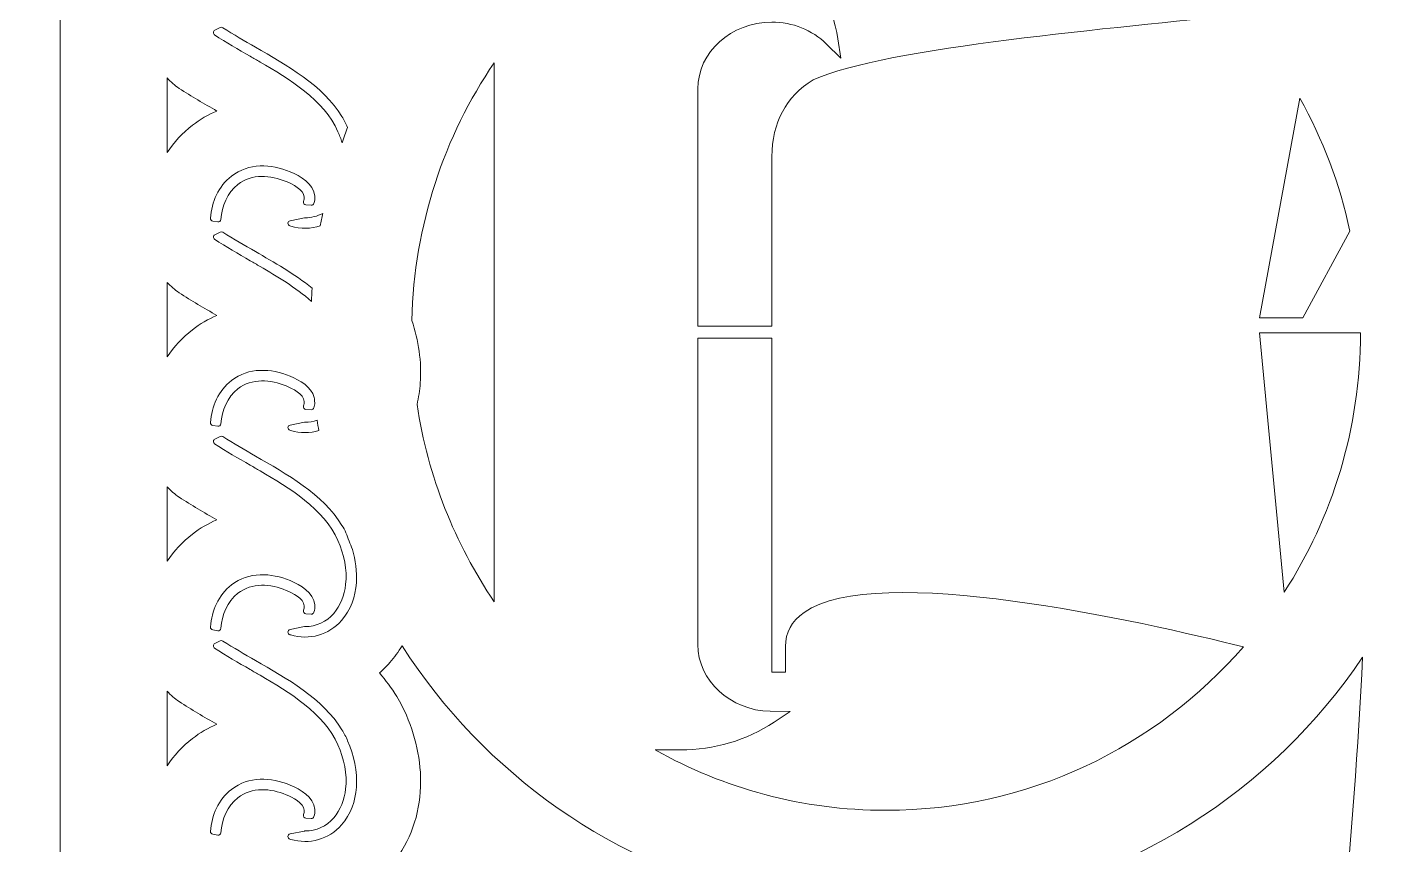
# Model space of a CAD drawing. Header units: millimetres. Extents: x -1460 to 1460, y -777 to 775.
# Drawn here: x -72.3 to 54.8, y 194.1 to 270.7 of the extents above; entities that cross this region are included whole.
import ezdxf

# ---------------------------------------------------------------- set-up
doc = ezdxf.new("R2010")
doc.units = ezdxf.units.MM
doc.header["$MEASUREMENT"] = 0
doc.layers.add('Camada 1', color=7, linetype='Continuous')

msp = doc.modelspace()

# ---------------------------------------------------------------- linework, layer by layer
at = {"layer": 'Camada 1', "color": 250, "lineweight": 20}
for points, knots in [([(41.3038, 85.1069), (41.3038, 85.1069), (41.3038, 85.1102), (41.3038, 85.1102), (41.3038, 85.1102), (41.3038, 85.1102), (41.5747, 85.1103), (41.5747, 85.1103), (41.5747, 85.1103), (70.9143, 189.7445), (70.824, 294.5182), (41.3038, 399.1147), (41.3038, 399.1147), (41.3038, 399.1147), (27.3329, 399.1216), (27.3329, 399.1216), (27.3329, 399.1216), (27.3329, 399.1216), (27.3349, 399.1147), (27.3349, 399.1147), (27.3349, 399.1147), (27.3349, 399.1147), (18.0011, 399.1147), (18.0011, 399.1147), (18.0011, 399.1147), (18.0011, 399.1147), (18.0011, 396.0999), (18.0011, 396.0999), (18.0011, 396.0999), (18.0011, 396.0999), (2.0593, 396.0999), (2.0593, 396.0999), (2.0593, 396.0999), (2.0593, 396.0999), (-8.4928, 396.0999), (-8.4928, 396.0999), (-8.4928, 396.0999), (-8.4928, 396.0999), (-32.083, 396.0999), (-32.083, 396.0999), (-32.083, 396.0999), (-32.083, 396.0999), (-38.0638, 396.0999), (-38.0638, 396.0999), (-38.0638, 396.0999), (-38.0638, 396.0999), (-38.0638, 399.0489), (-38.0638, 399.0489), (-38.0638, 399.0489), (-38.0638, 399.0489), (-38.0657, 399.0501), (-38.0657, 399.0501), (-38.0657, 399.0501), (-38.0657, 399.0501), (-38.0676, 399.0513), (-38.0676, 399.0513), (-38.0676, 399.0513), (-38.0676, 399.0513), (-38.0695, 399.0524), (-38.0695, 399.0524), (-38.0695, 399.0524), (-38.0695, 399.0524), (-38.0714, 399.0536), (-38.0714, 399.0536), (-38.0714, 399.0536), (-38.0714, 399.0536), (-38.0733, 399.0548), (-38.0733, 399.0548), (-38.0733, 399.0548), (-38.0733, 399.0548), (-38.0752, 399.056), (-38.0752, 399.056), (-38.0752, 399.056), (-38.0752, 399.056), (-38.0771, 399.0572), (-38.0771, 399.0572), (-38.0771, 399.0572), (-38.0771, 399.0572), (-38.0789, 399.0584), (-38.0789, 399.0584), (-38.0789, 399.0584), (-38.0789, 399.0584), (-38.0808, 399.0595), (-38.0808, 399.0595), (-38.0808, 399.0595), (-38.0808, 399.0595), (-38.0827, 399.0607), (-38.0827, 399.0607), (-38.0827, 399.0607), (-38.0827, 399.0607), (-38.0846, 399.0619), (-38.0846, 399.0619), (-38.0846, 399.0619), (-38.0846, 399.0619), (-38.0865, 399.0631), (-38.0865, 399.0631), (-38.0865, 399.0631), (-38.0865, 399.0631), (-38.0884, 399.0643), (-38.0884, 399.0643), (-38.0884, 399.0643), (-38.0884, 399.0643), (-38.0903, 399.0654), (-38.0903, 399.0654), (-38.0903, 399.0654), (-38.0903, 399.0654), (-38.0922, 399.0666), (-38.0922, 399.0666), (-38.0922, 399.0666), (-38.0922, 399.0666), (-38.0941, 399.0678), (-38.0941, 399.0678), (-38.0941, 399.0678), (-38.0941, 399.0678), (-38.096, 399.069), (-38.096, 399.069), (-38.096, 399.069), (-38.096, 399.069), (-38.0979, 399.0702), (-38.0979, 399.0702), (-38.0979, 399.0702), (-38.0979, 399.0702), (-38.1016, 399.0725), (-38.1016, 399.0725), (-38.1016, 399.0725), (-38.1016, 399.0725), (-38.1035, 399.0737), (-38.1035, 399.0737), (-38.1035, 399.0737), (-38.1035, 399.0737), (-38.1054, 399.0749), (-38.1054, 399.0749), (-38.1054, 399.0749), (-38.1054, 399.0749), (-38.1073, 399.0761), (-38.1073, 399.0761), (-38.1073, 399.0761), (-38.1073, 399.0761), (-38.1092, 399.0773), (-38.1092, 399.0773), (-38.1092, 399.0773), (-38.1092, 399.0773), (-38.1168, 399.082), (-38.1168, 399.082), (-38.1168, 399.082), (-38.1168, 399.082), (-38.1187, 399.0832), (-38.1187, 399.0832), (-38.1187, 399.0832), (-38.1187, 399.0832), (-38.1206, 399.0844), (-38.1206, 399.0844), (-38.1206, 399.0844), (-38.1206, 399.0844), (-38.1243, 399.0867), (-38.1243, 399.0867), (-38.1243, 399.0867), (-38.1243, 399.0867), (-38.1262, 399.0879), (-38.1262, 399.0879), (-38.1262, 399.0879), (-38.1262, 399.0879), (-38.1281, 399.0891), (-38.1281, 399.0891), (-38.1281, 399.0891), (-38.1281, 399.0891), (-38.13, 399.0903), (-38.13, 399.0903), (-38.13, 399.0903), (-38.13, 399.0903), (-38.1319, 399.0915), (-38.1319, 399.0915), (-38.1319, 399.0915), (-38.1319, 399.0915), (-38.1413, 399.0974), (-38.1413, 399.0974), (-38.1413, 399.0974), (-38.1413, 399.0974), (-38.1432, 399.0986), (-38.1432, 399.0986), (-38.1432, 399.0986), (-38.1432, 399.0986), (-38.1451, 399.0998), (-38.1451, 399.0998), (-38.1451, 399.0998), (-38.1451, 399.0998), (-38.1527, 399.1045), (-38.1527, 399.1045), (-38.1527, 399.1045), (-38.1527, 399.1045), (-38.1546, 399.1057), (-38.1546, 399.1057), (-38.1546, 399.1057), (-38.1546, 399.1057), (-38.1565, 399.1069), (-38.1565, 399.1069), (-38.1565, 399.1069), (-38.1565, 399.1069), (-38.1584, 399.1081), (-38.1584, 399.1081), (-38.1584, 399.1081), (-38.1584, 399.1081), (-38.1602, 399.1092), (-38.1602, 399.1092), (-38.1602, 399.1092), (-38.1602, 399.1092), (-38.1621, 399.1104), (-38.1621, 399.1104), (-38.1621, 399.1104), (-38.1621, 399.1104), (-38.164, 399.1116), (-38.164, 399.1116), (-38.164, 399.1116), (-38.164, 399.1116), (-38.1659, 399.1128), (-38.1659, 399.1128), (-38.1659, 399.1128), (-38.1659, 399.1128), (-38.1678, 399.114), (-38.1678, 399.114), (-38.1678, 399.114), (-38.1678, 399.114), (-38.1688, 399.1147), (-38.1688, 399.1147), (-38.1688, 399.1147), (-38.1688, 399.1147), (-38.1689, 399.1147), (-38.1689, 399.1147), (-38.1689, 399.1147), (-38.1689, 399.1147), (-38.1848, 399.1247), (-38.1848, 399.1247), (-38.1848, 399.1247), (-38.1848, 399.1247), (-46.3649, 399.1176), (-46.3649, 399.1176), (-46.3649, 399.1176), (-46.3649, 399.1176), (-46.3617, 399.1147), (-46.3617, 399.1147), (-46.3617, 399.1147), (-46.3617, 399.1147), (-54.3028, 399.1147), (-54.3028, 399.1147), (-54.3028, 399.1147), (-54.3028, 399.1147), (-54.3028, 399.1155), (-54.3028, 399.1155), (-54.3028, 399.1155), (-54.3028, 399.1155), (-55.2234, 399.1147), (-55.2234, 399.1147), (-55.2234, 399.1147), (-55.2234, 399.1147), (-72.3348, 399.1147), (-72.3348, 399.1147), (-72.3348, 399.1147), (-72.3348, 399.1147), (-72.3348, 396.0998), (-72.3348, 396.0998), (-72.3348, 396.0998), (-72.3348, 396.0998), (-72.3489, 396.0998), (-72.3489, 396.0998), (-72.3489, 396.0998), (-72.3489, 396.0998), (-72.2484, 342.0998), (-72.2484, 342.0998), (-72.2484, 342.0998), (-72.2484, 342.0998), (-69.2484, 342.0998), (-69.2484, 342.0998), (-69.2484, 342.0998), (-69.2484, 342.0998), (-69.2421, 242.1123), (-69.2421, 242.1123), (-69.2421, 242.1123), (-69.2421, 242.1123), (-69.2484, 142.1248), (-69.2484, 142.1248), (-69.2484, 142.1248), (-69.2484, 142.1248), (-72.2484, 142.1248), (-72.2484, 142.1248), (-72.2484, 142.1248), (-72.2484, 142.1248), (-72.2486, 93.1122), (-72.2486, 93.1122), (-72.2486, 93.1122), (-72.2486, 93.1122), (-72.3348, 93.1122), (-72.3348, 93.1122), (-72.3348, 93.1122), (-72.3348, 93.1122), (-72.3348, 85.1069), (-72.3348, 85.1069), (-72.3348, 85.1069), (-72.3348, 85.1069), (-45.904, 85.1069), (-45.904, 85.1069), (-45.904, 85.1069), (-45.904, 85.1069), (-38.1848, 85.1002), (-38.1848, 85.1002), (-38.1848, 85.1002), (-38.1848, 85.1002), (-38.1742, 85.1069), (-38.1742, 85.1069), (-38.1742, 85.1069), (-38.1742, 85.1069), (-38.1688, 85.1069), (-38.1688, 85.1069), (-38.1688, 85.1069), (-38.1688, 85.1069), (-38.0638, 85.1727), (-38.0638, 85.1727), (-38.0638, 85.1727), (-38.0638, 85.1727), (-38.0638, 85.176), (-38.0638, 85.176), (-38.0638, 85.176), (-38.0638, 85.176), (-37.958, 85.2417), (-37.958, 85.2417), (-37.958, 85.2417), (-37.958, 85.2417), (-37.958, 88.1217), (-37.958, 88.1217), (-37.958, 88.1217), (-37.958, 88.1217), (-32.083, 88.1217), (-32.083, 88.1217), (-32.083, 88.1217), (-32.083, 88.1217), (-8.4928, 88.1217), (-8.4928, 88.1217), (-8.4928, 88.1217), (-8.4928, 88.1217), (2.0593, 88.1217), (2.0593, 88.1217), (2.0593, 88.1217), (2.0593, 88.1217), (18.0011, 88.1217), (18.0011, 88.1217), (18.0011, 88.1217), (18.0011, 88.1217), (18.0011, 85.1069), (18.0011, 85.1069), (18.0011, 85.1069), (18.0011, 85.1069), (27.6055, 85.1069), (27.6055, 85.1069), (27.6055, 85.1069), (27.6055, 85.1069), (27.6045, 85.1034), (27.6045, 85.1034), (27.6045, 85.1034), (27.6045, 85.1034), (34.6908, 85.1069), (34.6908, 85.1069), (34.6908, 85.1069), (34.6908, 85.1069), (41.3038, 85.1069), (41.3038, 85.1069)], [0, 0, 0, 0, 0.01086957, 0.01086957, 0.01086957, 0.01086957, 0.02173913, 0.02173913, 0.02173913, 0.02173913, 0.0326087, 0.0326087, 0.0326087, 0.0326087, 0.04347826, 0.04347826, 0.04347826, 0.04347826, 0.05434783, 0.05434783, 0.05434783, 0.05434783, 0.06521739, 0.06521739, 0.06521739, 0.06521739, 0.07608696, 0.07608696, 0.07608696, 0.07608696, 0.08695652, 0.08695652, 0.08695652, 0.08695652, 0.09782609, 0.09782609, 0.09782609, 0.09782609, 0.10869565, 0.10869565, 0.10869565, 0.10869565, 0.11956522, 0.11956522, 0.11956522, 0.11956522, 0.13043478, 0.13043478, 0.13043478, 0.13043478, 0.14130435, 0.14130435, 0.14130435, 0.14130435, 0.15217391, 0.15217391, 0.15217391, 0.15217391, 0.16304348, 0.16304348, 0.16304348, 0.16304348, 0.17391304, 0.17391304, 0.17391304, 0.17391304, 0.18478261, 0.18478261, 0.18478261, 0.18478261, 0.19565217, 0.19565217, 0.19565217, 0.19565217, 0.20652174, 0.20652174, 0.20652174, 0.20652174, 0.2173913, 0.2173913, 0.2173913, 0.2173913, 0.22826087, 0.22826087, 0.22826087, 0.22826087, 0.23913043, 0.23913043, 0.23913043, 0.23913043, 0.25, 0.25, 0.25, 0.25, 0.26086957, 0.26086957, 0.26086957, 0.26086957, 0.27173913, 0.27173913, 0.27173913, 0.27173913, 0.2826087, 0.2826087, 0.2826087, 0.2826087, 0.29347826, 0.29347826, 0.29347826, 0.29347826, 0.30434783, 0.30434783, 0.30434783, 0.30434783, 0.31521739, 0.31521739, 0.31521739, 0.31521739, 0.32608696, 0.32608696, 0.32608696, 0.32608696, 0.33695652, 0.33695652, 0.33695652, 0.33695652, 0.34782609, 0.34782609, 0.34782609, 0.34782609, 0.35869565, 0.35869565, 0.35869565, 0.35869565, 0.36956522, 0.36956522, 0.36956522, 0.36956522, 0.38043478, 0.38043478, 0.38043478, 0.38043478, 0.39130435, 0.39130435, 0.39130435, 0.39130435, 0.40217391, 0.40217391, 0.40217391, 0.40217391, 0.41304348, 0.41304348, 0.41304348, 0.41304348, 0.42391304, 0.42391304, 0.42391304, 0.42391304, 0.43478261, 0.43478261, 0.43478261, 0.43478261, 0.44565217, 0.44565217, 0.44565217, 0.44565217, 0.45652174, 0.45652174, 0.45652174, 0.45652174, 0.4673913, 0.4673913, 0.4673913, 0.4673913, 0.47826087, 0.47826087, 0.47826087, 0.47826087, 0.48913043, 0.48913043, 0.48913043, 0.48913043, 0.5, 0.5, 0.5, 0.5, 0.51086957, 0.51086957, 0.51086957, 0.51086957, 0.52173913, 0.52173913, 0.52173913, 0.52173913, 0.5326087, 0.5326087, 0.5326087, 0.5326087, 0.54347826, 0.54347826, 0.54347826, 0.54347826, 0.55434783, 0.55434783, 0.55434783, 0.55434783, 0.56521739, 0.56521739, 0.56521739, 0.56521739, 0.57608696, 0.57608696, 0.57608696, 0.57608696, 0.58695652, 0.58695652, 0.58695652, 0.58695652, 0.59782609, 0.59782609, 0.59782609, 0.59782609, 0.60869565, 0.60869565, 0.60869565, 0.60869565, 0.61956522, 0.61956522, 0.61956522, 0.61956522, 0.63043478, 0.63043478, 0.63043478, 0.63043478, 0.64130435, 0.64130435, 0.64130435, 0.64130435, 0.65217391, 0.65217391, 0.65217391, 0.65217391, 0.66304348, 0.66304348, 0.66304348, 0.66304348, 0.67391304, 0.67391304, 0.67391304, 0.67391304, 0.68478261, 0.68478261, 0.68478261, 0.68478261, 0.69565217, 0.69565217, 0.69565217, 0.69565217, 0.70652174, 0.70652174, 0.70652174, 0.70652174, 0.7173913, 0.7173913, 0.7173913, 0.7173913, 0.72826087, 0.72826087, 0.72826087, 0.72826087, 0.73913043, 0.73913043, 0.73913043, 0.73913043, 0.75, 0.75, 0.75, 0.75, 0.76086957, 0.76086957, 0.76086957, 0.76086957, 0.77173913, 0.77173913, 0.77173913, 0.77173913, 0.7826087, 0.7826087, 0.7826087, 0.7826087, 0.79347826, 0.79347826, 0.79347826, 0.79347826, 0.80434783, 0.80434783, 0.80434783, 0.80434783, 0.81521739, 0.81521739, 0.81521739, 0.81521739, 0.82608696, 0.82608696, 0.82608696, 0.82608696, 0.83695652, 0.83695652, 0.83695652, 0.83695652, 0.84782609, 0.84782609, 0.84782609, 0.84782609, 0.85869565, 0.85869565, 0.85869565, 0.85869565, 0.86956522, 0.86956522, 0.86956522, 0.86956522, 0.88043478, 0.88043478, 0.88043478, 0.88043478, 0.89130435, 0.89130435, 0.89130435, 0.89130435, 0.90217391, 0.90217391, 0.90217391, 0.90217391, 0.91304348, 0.91304348, 0.91304348, 0.91304348, 0.92391304, 0.92391304, 0.92391304, 0.92391304, 0.93478261, 0.93478261, 0.93478261, 0.93478261, 0.94565217, 0.94565217, 0.94565217, 0.94565217, 0.95652174, 0.95652174, 0.95652174, 0.95652174, 0.9673913, 0.9673913, 0.9673913, 0.9673913, 0.97826087, 0.97826087, 0.97826087, 0.97826087, 1, 1, 1, 1]), ([(-13.5194, 281.2353), (-13.5194, 281.2353), (-11.1712, 281.2353), (-11.1712, 281.2353), (-11.1712, 281.2353), (-3.7458, 281.2353), (2.5993, 276.2205), (3.5809, 269.5673), (3.5809, 269.5673), (3.5809, 269.5673), (3.8486, 267.7686), (3.8486, 267.7686), (3.8486, 267.7686), (3.8486, 267.7686), (2.494, 269.1109), (2.494, 269.1109), (2.494, 269.1109), (1.1842, 270.4052), (-0.6756, 271.1475), (-2.6083, 271.1475), (-2.6083, 271.1475), (-6.4263, 271.1475), (-9.5353, 268.3411), (-9.5353, 264.8889), (-9.5353, 264.8889), (-9.5353, 264.8889), (-9.5353, 242.681), (-9.5353, 242.681), (-9.5353, 242.681), (-9.5353, 242.681), (-2.5911, 242.681), (-2.5911, 242.681), (-2.5911, 242.681), (-2.5911, 242.681), (-2.5911, 258.5479), (-2.5911, 258.5479), (-2.5911, 258.5479), (-2.5911, 261.7431), (-1.2913, 264.1562), (1.2756, 265.7331), (1.2756, 265.7331), (8.0799, 268.8516), (29.947, 270.5695), (41.284, 271.8808), (41.284, 271.8808), (33.1465, 281.0855), (21.2947, 286.884), (8.0977, 286.884), (8.0977, 286.884), (0.2502, 286.884), (-7.1215, 284.8328), (-13.5194, 281.2353)], [0, 0, 0, 0, 0.07142857, 0.07142857, 0.07142857, 0.07142857, 0.14285714, 0.14285714, 0.14285714, 0.14285714, 0.21428571, 0.21428571, 0.21428571, 0.21428571, 0.28571429, 0.28571429, 0.28571429, 0.28571429, 0.35714286, 0.35714286, 0.35714286, 0.35714286, 0.42857143, 0.42857143, 0.42857143, 0.42857143, 0.5, 0.5, 0.5, 0.5, 0.57142857, 0.57142857, 0.57142857, 0.57142857, 0.64285714, 0.64285714, 0.64285714, 0.64285714, 0.71428571, 0.71428571, 0.71428571, 0.71428571, 0.78571429, 0.78571429, 0.78571429, 0.78571429, 0.85714286, 0.85714286, 0.85714286, 0.85714286, 1, 1, 1, 1]), ([(-42.855, 259.8571), (-42.6896, 260.3381), (-42.5171, 260.8157), (-42.3388, 261.2905), (-42.3388, 261.2905), (-42.4912, 261.6403), (-42.668, 261.979), (-42.8658, 262.3051), (-42.8658, 262.3051), (-44.6275, 265.2096), (-48.0955, 267.1436), (-50.9678, 268.7972), (-50.9678, 268.7972), (-51.9922, 269.387), (-53.019, 269.9745), (-54.0119, 270.6167), (-54.0119, 270.6167), (-54.0883, 270.6659), (-54.1778, 270.6712), (-54.2592, 270.631), (-54.2592, 270.631), (-54.2592, 270.631), (-54.7635, 270.3827), (-54.7635, 270.3827), (-54.7635, 270.3827), (-54.8465, 270.3418), (-54.8974, 270.2654), (-54.9031, 270.1732), (-54.9031, 270.1732), (-54.9089, 270.081), (-54.8681, 269.9989), (-54.791, 269.948), (-54.791, 269.948), (-53.7092, 269.2332), (-52.5828, 268.5898), (-51.4597, 267.943), (-51.4597, 267.943), (-51.1499, 267.7648), (-50.8401, 267.5865), (-50.5311, 267.4068), (-50.5311, 267.4068), (-47.8481, 265.8466), (-44.5189, 263.8444), (-43.2364, 260.8827), (-43.2364, 260.8827), (-43.092, 260.5492), (-42.9635, 260.2064), (-42.855, 259.8571)], [0, 0, 0, 0, 0.07692308, 0.07692308, 0.07692308, 0.07692308, 0.15384615, 0.15384615, 0.15384615, 0.15384615, 0.23076923, 0.23076923, 0.23076923, 0.23076923, 0.30769231, 0.30769231, 0.30769231, 0.30769231, 0.38461538, 0.38461538, 0.38461538, 0.38461538, 0.46153846, 0.46153846, 0.46153846, 0.46153846, 0.53846154, 0.53846154, 0.53846154, 0.53846154, 0.61538462, 0.61538462, 0.61538462, 0.61538462, 0.69230769, 0.69230769, 0.69230769, 0.69230769, 0.76923077, 0.76923077, 0.76923077, 0.76923077, 0.84615385, 0.84615385, 0.84615385, 0.84615385, 1, 1, 1, 1]), ([(-28.608, 216.8757), (-28.608, 216.8757), (-28.608, 267.3465), (-28.608, 267.3465), (-28.608, 267.3465), (-33.2915, 260.4431), (-36.1094, 252.1527), (-36.3231, 243.211), (-36.3231, 243.211), (-35.6877, 241.3306), (-35.388, 239.3342), (-35.5312, 237.3508), (-35.5312, 237.3508), (-35.5801, 236.6733), (-35.6804, 236.0043), (-35.8327, 235.3505), (-35.8327, 235.3505), (-34.8139, 228.5741), (-32.2867, 222.2965), (-28.608, 216.8757)], [0, 0, 0, 0, 0.16666667, 0.16666667, 0.16666667, 0.16666667, 0.33333333, 0.33333333, 0.33333333, 0.33333333, 0.5, 0.5, 0.5, 0.5, 0.66666667, 0.66666667, 0.66666667, 0.66666667, 1, 1, 1, 1]), ([(-59.2436, 265.9173), (-59.2436, 265.9173), (-59.2432, 258.9378), (-59.2432, 258.9378), (-59.2432, 258.9378), (-58.6049, 259.8968), (-57.8127, 260.7591), (-56.8683, 261.4851), (-56.8683, 261.4851), (-56.1481, 262.0388), (-55.3834, 262.4821), (-54.5887, 262.8212), (-54.5887, 262.8212), (-55.7744, 263.5038), (-56.956, 264.1871), (-58.0985, 264.942), (-58.0985, 264.942), (-58.523, 265.2224), (-58.9063, 265.551), (-59.2436, 265.9173)], [0, 0, 0, 0, 0.16666667, 0.16666667, 0.16666667, 0.16666667, 0.33333333, 0.33333333, 0.33333333, 0.33333333, 0.5, 0.5, 0.5, 0.5, 0.66666667, 0.66666667, 0.66666667, 0.66666667, 1, 1, 1, 1]), ([(47.12, 243.4656), (47.12, 243.4656), (51.5364, 251.5664), (51.5364, 251.5664), (51.5364, 251.5664), (50.5912, 255.9966), (48.9956, 260.1831), (46.8551, 264.0195), (46.8551, 264.0195), (46.8551, 264.0195), (43.0707, 243.4656), (43.0707, 243.4656), (43.0707, 243.4656), (43.0707, 243.4656), (47.12, 243.4656), (47.12, 243.4656)], [0, 0, 0, 0, 0.2, 0.2, 0.2, 0.2, 0.4, 0.4, 0.4, 0.4, 0.6, 0.6, 0.6, 0.6, 1, 1, 1, 1]), ([(-55.1816, 252.7867), (-55.0574, 254.3052), (-54.4428, 255.7815), (-53.2114, 256.7283), (-53.2114, 256.7283), (-51.5885, 257.9758), (-49.5241, 257.877), (-47.7089, 257.13), (-47.7089, 257.13), (-46.7317, 256.7278), (-45.5157, 256.0238), (-45.416, 254.8489), (-45.416, 254.8489), (-45.3967, 254.6212), (-45.4225, 254.3957), (-45.485, 254.1765), (-45.485, 254.1765), (-45.5176, 254.0625), (-45.6218, 253.9883), (-45.7402, 253.9946), (-45.7402, 253.9946), (-45.7402, 253.9946), (-46.2414, 254.0219), (-46.2414, 254.0219), (-46.2414, 254.0219), (-46.3237, 254.0263), (-46.3926, 254.066), (-46.4378, 254.135), (-46.4378, 254.135), (-46.483, 254.204), (-46.4919, 254.2831), (-46.4631, 254.3603), (-46.4631, 254.3603), (-46.4142, 254.491), (-46.3865, 254.6296), (-46.3984, 254.7695), (-46.3984, 254.7695), (-46.4585, 255.476), (-47.5138, 255.9843), (-48.0837, 256.2187), (-48.0837, 256.2187), (-49.56, 256.826), (-51.2786, 256.9708), (-52.6102, 255.947), (-52.6102, 255.947), (-53.6283, 255.1643), (-54.108, 253.9196), (-54.2026, 252.6693), (-54.2026, 252.6693), (-54.208, 252.5965), (-54.2403, 252.536), (-54.2977, 252.4909), (-54.2977, 252.4909), (-54.355, 252.4457), (-54.4214, 252.4286), (-54.4933, 252.4404), (-54.4933, 252.4404), (-54.4933, 252.4404), (-54.9718, 252.5186), (-54.9718, 252.5186), (-54.9718, 252.5186), (-55.1013, 252.5397), (-55.1923, 252.6561), (-55.1816, 252.7867)], [0, 0, 0, 0, 0.05882353, 0.05882353, 0.05882353, 0.05882353, 0.11764706, 0.11764706, 0.11764706, 0.11764706, 0.17647059, 0.17647059, 0.17647059, 0.17647059, 0.23529412, 0.23529412, 0.23529412, 0.23529412, 0.29411765, 0.29411765, 0.29411765, 0.29411765, 0.35294118, 0.35294118, 0.35294118, 0.35294118, 0.41176471, 0.41176471, 0.41176471, 0.41176471, 0.47058824, 0.47058824, 0.47058824, 0.47058824, 0.52941176, 0.52941176, 0.52941176, 0.52941176, 0.58823529, 0.58823529, 0.58823529, 0.58823529, 0.64705882, 0.64705882, 0.64705882, 0.64705882, 0.70588235, 0.70588235, 0.70588235, 0.70588235, 0.76470588, 0.76470588, 0.76470588, 0.76470588, 0.82352941, 0.82352941, 0.82352941, 0.82352941, 0.88235294, 0.88235294, 0.88235294, 0.88235294, 1, 1, 1, 1]), ([(-44.8979, 252.0736), (-44.8261, 252.4623), (-44.7516, 252.8503), (-44.6716, 253.2361), (-44.6716, 253.2361), (-45.1707, 252.9687), (-45.7304, 252.8248), (-46.3238, 252.8289), (-46.3238, 252.8289), (-46.3419, 252.829), (-46.3573, 252.8275), (-46.375, 252.824), (-46.375, 252.824), (-46.375, 252.824), (-47.7264, 252.5517), (-47.7264, 252.5517), (-47.7264, 252.5517), (-47.8412, 252.5286), (-47.9227, 252.433), (-47.9276, 252.316), (-47.9276, 252.316), (-47.9324, 252.1989), (-47.859, 252.0969), (-47.7463, 252.0645), (-47.7463, 252.0645), (-47.7463, 252.0645), (-47.6653, 252.0411), (-47.6653, 252.0411), (-47.6653, 252.0411), (-46.7208, 251.7687), (-45.7668, 251.7859), (-44.8979, 252.0736)], [0, 0, 0, 0, 0.11111111, 0.11111111, 0.11111111, 0.11111111, 0.22222222, 0.22222222, 0.22222222, 0.22222222, 0.33333333, 0.33333333, 0.33333333, 0.33333333, 0.44444444, 0.44444444, 0.44444444, 0.44444444, 0.55555556, 0.55555556, 0.55555556, 0.55555556, 0.66666667, 0.66666667, 0.66666667, 0.66666667, 0.77777778, 0.77777778, 0.77777778, 0.77777778, 1, 1, 1, 1]), ([(-45.7318, 244.9996), (-45.7103, 245.4107), (-45.6848, 245.8208), (-45.6543, 246.2294), (-45.6543, 246.2294), (-47.3088, 247.5715), (-49.2453, 248.6641), (-50.9678, 249.6557), (-50.9678, 249.6557), (-51.9922, 250.2455), (-53.019, 250.833), (-54.0119, 251.4752), (-54.0119, 251.4752), (-54.0883, 251.5245), (-54.1778, 251.5297), (-54.2592, 251.4896), (-54.2592, 251.4896), (-54.2592, 251.4896), (-54.7635, 251.2412), (-54.7635, 251.2412), (-54.7635, 251.2412), (-54.8465, 251.2003), (-54.8974, 251.1239), (-54.9031, 251.0317), (-54.9031, 251.0317), (-54.9089, 250.9395), (-54.8681, 250.8575), (-54.791, 250.8065), (-54.791, 250.8065), (-53.7092, 250.0917), (-52.5828, 249.4483), (-51.4597, 248.8016), (-51.4597, 248.8016), (-51.1499, 248.6233), (-50.8401, 248.445), (-50.5311, 248.2653), (-50.5311, 248.2653), (-48.9734, 247.3595), (-47.1981, 246.3046), (-45.7318, 244.9996)], [0, 0, 0, 0, 0.09090909, 0.09090909, 0.09090909, 0.09090909, 0.18181818, 0.18181818, 0.18181818, 0.18181818, 0.27272727, 0.27272727, 0.27272727, 0.27272727, 0.36363636, 0.36363636, 0.36363636, 0.36363636, 0.45454545, 0.45454545, 0.45454545, 0.45454545, 0.54545455, 0.54545455, 0.54545455, 0.54545455, 0.63636364, 0.63636364, 0.63636364, 0.63636364, 0.72727273, 0.72727273, 0.72727273, 0.72727273, 0.81818182, 0.81818182, 0.81818182, 0.81818182, 1, 1, 1, 1]), ([(-59.2424, 246.7745), (-59.2424, 246.7745), (-59.2421, 242.1117), (-59.2421, 242.1117), (-59.2421, 242.1117), (-59.2421, 242.1117), (-59.2422, 239.7976), (-59.2422, 239.7976), (-59.2422, 239.7976), (-58.604, 240.756), (-57.8122, 241.618), (-56.8682, 242.3437), (-56.8682, 242.3437), (-56.1479, 242.8974), (-55.3833, 243.3407), (-54.5886, 243.6797), (-54.5886, 243.6797), (-55.7744, 244.3625), (-56.9563, 245.0457), (-58.0988, 245.8007), (-58.0988, 245.8007), (-58.5227, 246.0808), (-58.9055, 246.4088), (-59.2424, 246.7745)], [0, 0, 0, 0, 0.14285714, 0.14285714, 0.14285714, 0.14285714, 0.28571429, 0.28571429, 0.28571429, 0.28571429, 0.42857143, 0.42857143, 0.42857143, 0.42857143, 0.57142857, 0.57142857, 0.57142857, 0.57142857, 0.71428571, 0.71428571, 0.71428571, 0.71428571, 1, 1, 1, 1]), ([(52.5315, 242.0509), (52.5315, 242.0509), (43.0707, 242.0509), (43.0707, 242.0509), (43.0707, 242.0509), (43.0707, 242.0509), (45.3831, 217.7529), (45.3831, 217.7529), (45.3831, 217.7529), (49.8937, 224.7478), (52.5195, 233.0903), (52.5315, 242.0509)], [0, 0, 0, 0, 0.25, 0.25, 0.25, 0.25, 0.5, 0.5, 0.5, 0.5, 1, 1, 1, 1]), ([(41.5552, 212.6519), (32.1185, 215.0056), (7.1291, 220.6425), (0.4188, 215.8726), (0.4188, 215.8726), (-0.7615, 215.0369), (-1.3327, 213.9924), (-1.3327, 212.6787), (-1.3327, 212.6787), (-1.3327, 212.6787), (-1.3327, 210.2848), (-1.3327, 210.2848), (-1.3327, 210.2848), (-1.3327, 210.2848), (-2.5911, 210.2848), (-2.5911, 210.2848), (-2.5911, 210.2848), (-2.5911, 210.2848), (-2.5911, 241.5419), (-2.5911, 241.5419), (-2.5911, 241.5419), (-2.5911, 241.5419), (-9.5353, 241.5419), (-9.5353, 241.5419), (-9.5353, 241.5419), (-9.5353, 241.5419), (-9.5353, 212.866), (-9.5353, 212.866), (-9.5353, 212.866), (-9.5353, 209.4895), (-6.4942, 206.6851), (-2.7557, 206.6136), (-2.7557, 206.6136), (-2.7557, 206.6136), (-0.8959, 206.5807), (-0.8959, 206.5807), (-0.8959, 206.5807), (-0.8959, 206.5807), (-2.396, 205.5861), (-2.396, 205.5861), (-2.396, 205.5861), (-4.9691, 203.8872), (-8.0064, 202.9895), (-11.1712, 202.9895), (-11.1712, 202.9895), (-11.1712, 202.9895), (-13.5185, 202.9895), (-13.5185, 202.9895), (-13.5185, 202.9895), (-7.1202, 199.3926), (0.2505, 197.3408), (8.0977, 197.3408), (8.0977, 197.3408), (21.4417, 197.3408), (33.4107, 203.2683), (41.5552, 212.6519)], [0, 0, 0, 0, 0.06666667, 0.06666667, 0.06666667, 0.06666667, 0.13333333, 0.13333333, 0.13333333, 0.13333333, 0.2, 0.2, 0.2, 0.2, 0.26666667, 0.26666667, 0.26666667, 0.26666667, 0.33333333, 0.33333333, 0.33333333, 0.33333333, 0.4, 0.4, 0.4, 0.4, 0.46666667, 0.46666667, 0.46666667, 0.46666667, 0.53333333, 0.53333333, 0.53333333, 0.53333333, 0.6, 0.6, 0.6, 0.6, 0.66666667, 0.66666667, 0.66666667, 0.66666667, 0.73333333, 0.73333333, 0.73333333, 0.73333333, 0.8, 0.8, 0.8, 0.8, 0.86666667, 0.86666667, 0.86666667, 0.86666667, 1, 1, 1, 1]), ([(-45.4102, 235.5146), (-45.4292, 235.6751), (-45.447, 235.836), (-45.465, 235.9968), (-45.465, 235.9968), (-45.7209, 236.9998), (-46.8148, 237.6205), (-47.7089, 237.9885), (-47.7089, 237.9885), (-49.5241, 238.7355), (-51.5885, 238.8343), (-53.2114, 237.5868), (-53.2114, 237.5868), (-54.4428, 236.6401), (-55.0574, 235.1637), (-55.1816, 233.6453), (-55.1816, 233.6453), (-55.1923, 233.5146), (-55.1013, 233.3982), (-54.9718, 233.3771), (-54.9718, 233.3771), (-54.9718, 233.3771), (-54.4933, 233.2989), (-54.4933, 233.2989), (-54.4933, 233.2989), (-54.4214, 233.2871), (-54.355, 233.3042), (-54.2977, 233.3494), (-54.2977, 233.3494), (-54.2403, 233.3945), (-54.208, 233.455), (-54.2026, 233.5278), (-54.2026, 233.5278), (-54.108, 234.7781), (-53.6283, 236.0228), (-52.6102, 236.8055), (-52.6102, 236.8055), (-51.2786, 237.8293), (-49.56, 237.6845), (-48.0837, 237.0772), (-48.0837, 237.0772), (-47.5138, 236.8428), (-46.4585, 236.3345), (-46.3984, 235.628), (-46.3984, 235.628), (-46.3865, 235.4882), (-46.4142, 235.3495), (-46.4631, 235.2189), (-46.4631, 235.2189), (-46.4919, 235.1416), (-46.483, 235.0625), (-46.4378, 234.9935), (-46.4378, 234.9935), (-46.3926, 234.9245), (-46.3237, 234.8849), (-46.2414, 234.8804), (-46.2414, 234.8804), (-46.2414, 234.8804), (-45.7402, 234.8532), (-45.7402, 234.8532), (-45.7402, 234.8532), (-45.6218, 234.8468), (-45.5176, 234.921), (-45.485, 235.0351), (-45.485, 235.0351), (-45.4402, 235.1922), (-45.4141, 235.3525), (-45.4102, 235.5146)], [0, 0, 0, 0, 0.05555556, 0.05555556, 0.05555556, 0.05555556, 0.11111111, 0.11111111, 0.11111111, 0.11111111, 0.16666667, 0.16666667, 0.16666667, 0.16666667, 0.22222222, 0.22222222, 0.22222222, 0.22222222, 0.27777778, 0.27777778, 0.27777778, 0.27777778, 0.33333333, 0.33333333, 0.33333333, 0.33333333, 0.38888889, 0.38888889, 0.38888889, 0.38888889, 0.44444444, 0.44444444, 0.44444444, 0.44444444, 0.5, 0.5, 0.5, 0.5, 0.55555556, 0.55555556, 0.55555556, 0.55555556, 0.61111111, 0.61111111, 0.61111111, 0.61111111, 0.66666667, 0.66666667, 0.66666667, 0.66666667, 0.72222222, 0.72222222, 0.72222222, 0.72222222, 0.77777778, 0.77777778, 0.77777778, 0.77777778, 0.83333333, 0.83333333, 0.83333333, 0.83333333, 0.88888889, 0.88888889, 0.88888889, 0.88888889, 1, 1, 1, 1]), ([(-45.0289, 232.891), (-45.0843, 233.2165), (-45.1397, 233.542), (-45.1894, 233.8694), (-45.1894, 233.8694), (-45.5472, 233.7477), (-45.9281, 233.6847), (-46.3238, 233.6874), (-46.3238, 233.6874), (-46.3419, 233.6875), (-46.3573, 233.686), (-46.375, 233.6825), (-46.375, 233.6825), (-46.375, 233.6825), (-47.7264, 233.4102), (-47.7264, 233.4102), (-47.7264, 233.4102), (-47.8412, 233.3871), (-47.9227, 233.2915), (-47.9276, 233.1745), (-47.9276, 233.1745), (-47.9324, 233.0574), (-47.859, 232.9554), (-47.7463, 232.923), (-47.7463, 232.923), (-47.7463, 232.923), (-47.6653, 232.8996), (-47.6653, 232.8996), (-47.6653, 232.8996), (-46.768, 232.6408), (-45.8621, 232.6434), (-45.0289, 232.891)], [0, 0, 0, 0, 0.11111111, 0.11111111, 0.11111111, 0.11111111, 0.22222222, 0.22222222, 0.22222222, 0.22222222, 0.33333333, 0.33333333, 0.33333333, 0.33333333, 0.44444444, 0.44444444, 0.44444444, 0.44444444, 0.55555556, 0.55555556, 0.55555556, 0.55555556, 0.66666667, 0.66666667, 0.66666667, 0.66666667, 0.77777778, 0.77777778, 0.77777778, 0.77777778, 1, 1, 1, 1]), ([(-41.888, 221.7742), (-42.0958, 222.291), (-42.298, 222.8108), (-42.4903, 223.3354), (-42.4903, 223.3354), (-42.6049, 223.57), (-42.7305, 223.799), (-42.8658, 224.0221), (-42.8658, 224.0221), (-44.6275, 226.9266), (-48.0955, 228.8606), (-50.9678, 230.5142), (-50.9678, 230.5142), (-51.9922, 231.1041), (-53.019, 231.6915), (-54.0119, 232.3337), (-54.0119, 232.3337), (-54.0883, 232.383), (-54.1778, 232.3882), (-54.2592, 232.3481), (-54.2592, 232.3481), (-54.2592, 232.3481), (-54.7635, 232.0997), (-54.7635, 232.0997), (-54.7635, 232.0997), (-54.8465, 232.0588), (-54.8974, 231.9825), (-54.9031, 231.8903), (-54.9031, 231.8903), (-54.9089, 231.7981), (-54.8681, 231.716), (-54.791, 231.665), (-54.791, 231.665), (-53.7092, 230.9502), (-52.5828, 230.3068), (-51.4597, 229.6601), (-51.4597, 229.6601), (-51.1499, 229.4818), (-50.8401, 229.3035), (-50.5311, 229.1238), (-50.5311, 229.1238), (-47.8481, 227.5637), (-44.5189, 225.5614), (-43.2364, 222.5997), (-43.2364, 222.5997), (-42.6782, 221.3103), (-42.3557, 219.8822), (-42.52, 218.4744), (-42.52, 218.4744), (-42.6331, 217.5046), (-42.989, 216.5189), (-43.6399, 215.7786), (-43.6399, 215.7786), (-44.3295, 214.9942), (-45.2741, 214.5387), (-46.3238, 214.5459), (-46.3238, 214.5459), (-46.3419, 214.546), (-46.3573, 214.5445), (-46.375, 214.541), (-46.375, 214.541), (-46.375, 214.541), (-47.7264, 214.2687), (-47.7264, 214.2687), (-47.7264, 214.2687), (-47.8412, 214.2456), (-47.9227, 214.15), (-47.9276, 214.033), (-47.9276, 214.033), (-47.9324, 213.9159), (-47.859, 213.8139), (-47.7463, 213.7815), (-47.7463, 213.7815), (-47.7463, 213.7815), (-47.6653, 213.7581), (-47.6653, 213.7581), (-47.6653, 213.7581), (-45.9058, 213.2506), (-44.1131, 213.7479), (-42.8999, 215.1277), (-42.8999, 215.1277), (-42.0393, 216.1065), (-41.6086, 217.3533), (-41.5156, 218.6414), (-41.5156, 218.6414), (-41.4396, 219.6942), (-41.5863, 220.7592), (-41.888, 221.7742)], [0, 0, 0, 0, 0.04347826, 0.04347826, 0.04347826, 0.04347826, 0.08695652, 0.08695652, 0.08695652, 0.08695652, 0.13043478, 0.13043478, 0.13043478, 0.13043478, 0.17391304, 0.17391304, 0.17391304, 0.17391304, 0.2173913, 0.2173913, 0.2173913, 0.2173913, 0.26086957, 0.26086957, 0.26086957, 0.26086957, 0.30434783, 0.30434783, 0.30434783, 0.30434783, 0.34782609, 0.34782609, 0.34782609, 0.34782609, 0.39130435, 0.39130435, 0.39130435, 0.39130435, 0.43478261, 0.43478261, 0.43478261, 0.43478261, 0.47826087, 0.47826087, 0.47826087, 0.47826087, 0.52173913, 0.52173913, 0.52173913, 0.52173913, 0.56521739, 0.56521739, 0.56521739, 0.56521739, 0.60869565, 0.60869565, 0.60869565, 0.60869565, 0.65217391, 0.65217391, 0.65217391, 0.65217391, 0.69565217, 0.69565217, 0.69565217, 0.69565217, 0.73913043, 0.73913043, 0.73913043, 0.73913043, 0.7826087, 0.7826087, 0.7826087, 0.7826087, 0.82608696, 0.82608696, 0.82608696, 0.82608696, 0.86956522, 0.86956522, 0.86956522, 0.86956522, 0.91304348, 0.91304348, 0.91304348, 0.91304348, 1, 1, 1, 1]), ([(-59.243, 227.6337), (-59.243, 227.6337), (-59.2434, 220.6543), (-59.2434, 220.6543), (-59.2434, 220.6543), (-58.605, 221.6135), (-57.8127, 222.4761), (-56.8682, 223.2022), (-56.8682, 223.2022), (-56.1479, 223.7559), (-55.3833, 224.1992), (-54.5886, 224.5382), (-54.5886, 224.5382), (-55.7744, 225.221), (-56.9563, 225.9042), (-58.0988, 226.6592), (-58.0988, 226.6592), (-58.5229, 226.9395), (-58.9058, 227.2677), (-59.243, 227.6337)], [0, 0, 0, 0, 0.16666667, 0.16666667, 0.16666667, 0.16666667, 0.33333333, 0.33333333, 0.33333333, 0.33333333, 0.5, 0.5, 0.5, 0.5, 0.66666667, 0.66666667, 0.66666667, 0.66666667, 1, 1, 1, 1]), ([(-55.1816, 214.5038), (-55.0574, 216.0222), (-54.4428, 217.4986), (-53.2114, 218.4453), (-53.2114, 218.4453), (-51.5885, 219.6928), (-49.5241, 219.594), (-47.7089, 218.847), (-47.7089, 218.847), (-46.7317, 218.4448), (-45.5157, 217.7409), (-45.416, 216.5659), (-45.416, 216.5659), (-45.3967, 216.3382), (-45.4225, 216.1127), (-45.485, 215.8936), (-45.485, 215.8936), (-45.5176, 215.7795), (-45.6218, 215.7054), (-45.7402, 215.7117), (-45.7402, 215.7117), (-45.7402, 215.7117), (-46.2414, 215.739), (-46.2414, 215.739), (-46.2414, 215.739), (-46.3237, 215.7434), (-46.3926, 215.783), (-46.4378, 215.852), (-46.4378, 215.852), (-46.483, 215.9211), (-46.4919, 216.0001), (-46.4631, 216.0774), (-46.4631, 216.0774), (-46.4142, 216.208), (-46.3865, 216.3467), (-46.3984, 216.4865), (-46.3984, 216.4865), (-46.4585, 217.1931), (-47.5138, 217.7013), (-48.0837, 217.9357), (-48.0837, 217.9357), (-49.56, 218.543), (-51.2786, 218.6878), (-52.6102, 217.664), (-52.6102, 217.664), (-53.6283, 216.8813), (-54.108, 215.6366), (-54.2026, 214.3863), (-54.2026, 214.3863), (-54.208, 214.3136), (-54.2403, 214.2531), (-54.2977, 214.2079), (-54.2977, 214.2079), (-54.355, 214.1628), (-54.4214, 214.1456), (-54.4933, 214.1574), (-54.4933, 214.1574), (-54.4933, 214.1574), (-54.9718, 214.2356), (-54.9718, 214.2356), (-54.9718, 214.2356), (-55.1013, 214.2568), (-55.1923, 214.3731), (-55.1816, 214.5038)], [0, 0, 0, 0, 0.05882353, 0.05882353, 0.05882353, 0.05882353, 0.11764706, 0.11764706, 0.11764706, 0.11764706, 0.17647059, 0.17647059, 0.17647059, 0.17647059, 0.23529412, 0.23529412, 0.23529412, 0.23529412, 0.29411765, 0.29411765, 0.29411765, 0.29411765, 0.35294118, 0.35294118, 0.35294118, 0.35294118, 0.41176471, 0.41176471, 0.41176471, 0.41176471, 0.47058824, 0.47058824, 0.47058824, 0.47058824, 0.52941176, 0.52941176, 0.52941176, 0.52941176, 0.58823529, 0.58823529, 0.58823529, 0.58823529, 0.64705882, 0.64705882, 0.64705882, 0.64705882, 0.70588235, 0.70588235, 0.70588235, 0.70588235, 0.76470588, 0.76470588, 0.76470588, 0.76470588, 0.82352941, 0.82352941, 0.82352941, 0.82352941, 0.88235294, 0.88235294, 0.88235294, 0.88235294, 1, 1, 1, 1]), ([(-54.0119, 213.1922), (-53.019, 212.55), (-51.9922, 211.9626), (-50.9678, 211.3727), (-50.9678, 211.3727), (-48.0955, 209.7192), (-44.6275, 207.7852), (-42.8658, 204.8807), (-42.8658, 204.8807), (-42.665, 204.5496), (-42.4858, 204.2053), (-42.3318, 203.8499), (-42.3318, 203.8499), (-41.7437, 202.4917), (-41.4085, 200.9837), (-41.5156, 199.4999), (-41.5156, 199.4999), (-41.6086, 198.2118), (-42.0393, 196.965), (-42.8999, 195.9863), (-42.8999, 195.9863), (-44.1131, 194.6064), (-45.9058, 194.1092), (-47.6653, 194.6166), (-47.6653, 194.6166), (-47.6653, 194.6166), (-47.7463, 194.64), (-47.7463, 194.64), (-47.7463, 194.64), (-47.859, 194.6724), (-47.9324, 194.7745), (-47.9276, 194.8915), (-47.9276, 194.8915), (-47.9227, 195.0085), (-47.8412, 195.1041), (-47.7264, 195.1272), (-47.7264, 195.1272), (-47.7264, 195.1272), (-46.375, 195.3995), (-46.375, 195.3995), (-46.375, 195.3995), (-46.3573, 195.403), (-46.3419, 195.4045), (-46.3238, 195.4044), (-46.3238, 195.4044), (-45.2741, 195.3972), (-44.3295, 195.8527), (-43.6399, 196.6371), (-43.6399, 196.6371), (-42.989, 197.3775), (-42.6331, 198.3631), (-42.52, 199.3329), (-42.52, 199.3329), (-42.3557, 200.7407), (-42.6782, 202.1688), (-43.2364, 203.4583), (-43.2364, 203.4583), (-44.5189, 206.42), (-47.8481, 208.4222), (-50.5311, 209.9823), (-50.5311, 209.9823), (-50.8401, 210.162), (-51.1499, 210.3403), (-51.4597, 210.5186), (-51.4597, 210.5186), (-52.5828, 211.1653), (-53.7092, 211.8088), (-54.791, 212.5235), (-54.791, 212.5235), (-54.8681, 212.5745), (-54.9089, 212.6566), (-54.9031, 212.7488), (-54.9031, 212.7488), (-54.8974, 212.841), (-54.8465, 212.9173), (-54.7635, 212.9583), (-54.7635, 212.9583), (-54.7635, 212.9583), (-54.2592, 213.2066), (-54.2592, 213.2066), (-54.2592, 213.2066), (-54.1778, 213.2467), (-54.0883, 213.2415), (-54.0119, 213.1922)], [0, 0, 0, 0, 0.04545455, 0.04545455, 0.04545455, 0.04545455, 0.09090909, 0.09090909, 0.09090909, 0.09090909, 0.13636364, 0.13636364, 0.13636364, 0.13636364, 0.18181818, 0.18181818, 0.18181818, 0.18181818, 0.22727273, 0.22727273, 0.22727273, 0.22727273, 0.27272727, 0.27272727, 0.27272727, 0.27272727, 0.31818182, 0.31818182, 0.31818182, 0.31818182, 0.36363636, 0.36363636, 0.36363636, 0.36363636, 0.40909091, 0.40909091, 0.40909091, 0.40909091, 0.45454545, 0.45454545, 0.45454545, 0.45454545, 0.5, 0.5, 0.5, 0.5, 0.54545455, 0.54545455, 0.54545455, 0.54545455, 0.59090909, 0.59090909, 0.59090909, 0.59090909, 0.63636364, 0.63636364, 0.63636364, 0.63636364, 0.68181818, 0.68181818, 0.68181818, 0.68181818, 0.72727273, 0.72727273, 0.72727273, 0.72727273, 0.77272727, 0.77272727, 0.77272727, 0.77272727, 0.81818182, 0.81818182, 0.81818182, 0.81818182, 0.86363636, 0.86363636, 0.86363636, 0.86363636, 0.90909091, 0.90909091, 0.90909091, 0.90909091, 1, 1, 1, 1]), ([(-3.0209, 189.0167), (-17.1342, 186.8909), (-29.2176, 178.5732), (-36.4183, 166.9188), (-36.4183, 166.9188), (-36.5429, 167.2675), (-36.679, 167.6119), (-36.8259, 167.9512), (-36.8259, 167.9512), (-37.0883, 168.5572), (-37.3932, 169.1446), (-37.7357, 169.7093), (-37.7357, 169.7093), (-38.2215, 170.5103), (-38.7646, 171.2431), (-39.354, 171.9212), (-39.354, 171.9212), (-39.0173, 172.218), (-38.6964, 172.5388), (-38.3939, 172.8829), (-38.3939, 172.8829), (-36.6642, 174.8503), (-35.7189, 177.3261), (-35.5312, 179.9264), (-35.5312, 179.9264), (-35.3543, 182.3764), (-35.853, 184.8461), (-36.8259, 187.0927), (-36.8259, 187.0927), (-37.0883, 187.6987), (-37.3932, 188.2861), (-37.7357, 188.8508), (-37.7357, 188.8508), (-38.2215, 189.6518), (-38.7646, 190.3846), (-39.354, 191.0626), (-39.354, 191.0626), (-39.0172, 191.3595), (-38.6964, 191.6803), (-38.3939, 192.0244), (-38.3939, 192.0244), (-36.6642, 193.9918), (-35.7189, 196.4676), (-35.5312, 199.0679), (-35.5312, 199.0679), (-35.3543, 201.5179), (-35.853, 203.9877), (-36.8259, 206.2343), (-36.8259, 206.2343), (-37.0884, 206.8403), (-37.3932, 207.4277), (-37.7357, 207.9923), (-37.7357, 207.9923), (-38.2215, 208.7933), (-38.7645, 209.5261), (-39.3539, 210.2041), (-39.3539, 210.2041), (-39.0172, 210.501), (-38.6964, 210.8218), (-38.3939, 211.1658), (-38.3939, 211.1658), (-37.9574, 211.6623), (-37.5708, 212.1911), (-37.2338, 212.7462), (-37.2338, 212.7462), (-29.5622, 200.7744), (-17.3358, 192.038), (-3.0209, 189.0167)], [0, 0, 0, 0, 0.05555556, 0.05555556, 0.05555556, 0.05555556, 0.11111111, 0.11111111, 0.11111111, 0.11111111, 0.16666667, 0.16666667, 0.16666667, 0.16666667, 0.22222222, 0.22222222, 0.22222222, 0.22222222, 0.27777778, 0.27777778, 0.27777778, 0.27777778, 0.33333333, 0.33333333, 0.33333333, 0.33333333, 0.38888889, 0.38888889, 0.38888889, 0.38888889, 0.44444444, 0.44444444, 0.44444444, 0.44444444, 0.5, 0.5, 0.5, 0.5, 0.55555556, 0.55555556, 0.55555556, 0.55555556, 0.61111111, 0.61111111, 0.61111111, 0.61111111, 0.66666667, 0.66666667, 0.66666667, 0.66666667, 0.72222222, 0.72222222, 0.72222222, 0.72222222, 0.77777778, 0.77777778, 0.77777778, 0.77777778, 0.83333333, 0.83333333, 0.83333333, 0.83333333, 0.88888889, 0.88888889, 0.88888889, 0.88888889, 1, 1, 1, 1]), ([(47.8607, 160.8298), (41.9412, 174.4991), (29.8019, 184.8469), (15.0113, 188.3029), (15.0113, 188.3029), (30.6877, 190.323), (44.2578, 199.1201), (52.73, 211.6821), (52.73, 211.6821), (51.8533, 194.6847), (50.2304, 177.7169), (47.8607, 160.8298)], [0, 0, 0, 0, 0.25, 0.25, 0.25, 0.25, 0.5, 0.5, 0.5, 0.5, 1, 1, 1, 1]), ([(-59.2442, 208.4935), (-59.2442, 208.4935), (-59.2446, 201.5111), (-59.2446, 201.5111), (-59.2446, 201.5111), (-58.6061, 202.4709), (-57.8134, 203.334), (-56.8683, 204.0606), (-56.8683, 204.0606), (-56.148, 204.6143), (-55.3833, 205.0576), (-54.5886, 205.3967), (-54.5886, 205.3967), (-55.7743, 206.0794), (-56.956, 206.7626), (-58.0985, 207.5175), (-58.0985, 207.5175), (-58.5232, 207.7981), (-58.9068, 208.1269), (-59.2442, 208.4935)], [0, 0, 0, 0, 0.16666667, 0.16666667, 0.16666667, 0.16666667, 0.33333333, 0.33333333, 0.33333333, 0.33333333, 0.5, 0.5, 0.5, 0.5, 0.66666667, 0.66666667, 0.66666667, 0.66666667, 1, 1, 1, 1]), ([(-55.1816, 195.3623), (-55.0574, 196.8807), (-54.4428, 198.3571), (-53.2114, 199.3038), (-53.2114, 199.3038), (-51.5885, 200.5514), (-49.5241, 200.4525), (-47.7089, 199.7056), (-47.7089, 199.7056), (-46.7317, 199.3033), (-45.5157, 198.5994), (-45.416, 197.4244), (-45.416, 197.4244), (-45.3967, 197.1968), (-45.4225, 196.9712), (-45.485, 196.7521), (-45.485, 196.7521), (-45.5176, 196.638), (-45.6218, 196.5639), (-45.7402, 196.5702), (-45.7402, 196.5702), (-45.7402, 196.5702), (-46.2414, 196.5975), (-46.2414, 196.5975), (-46.2414, 196.5975), (-46.3237, 196.6019), (-46.3926, 196.6415), (-46.4378, 196.7106), (-46.4378, 196.7106), (-46.483, 196.7796), (-46.4919, 196.8586), (-46.4631, 196.9359), (-46.4631, 196.9359), (-46.4142, 197.0665), (-46.3865, 197.2052), (-46.3984, 197.3451), (-46.3984, 197.3451), (-46.4585, 198.0516), (-47.5138, 198.5599), (-48.0837, 198.7942), (-48.0837, 198.7942), (-49.56, 199.4016), (-51.2786, 199.5463), (-52.6102, 198.5225), (-52.6102, 198.5225), (-53.6283, 197.7399), (-54.108, 196.4951), (-54.2026, 195.2448), (-54.2026, 195.2448), (-54.208, 195.1721), (-54.2403, 195.1116), (-54.2977, 195.0664), (-54.2977, 195.0664), (-54.355, 195.0213), (-54.4214, 195.0041), (-54.4933, 195.016), (-54.4933, 195.016), (-54.4933, 195.016), (-54.9718, 195.0941), (-54.9718, 195.0941), (-54.9718, 195.0941), (-55.1013, 195.1153), (-55.1923, 195.2317), (-55.1816, 195.3623)], [0, 0, 0, 0, 0.05882353, 0.05882353, 0.05882353, 0.05882353, 0.11764706, 0.11764706, 0.11764706, 0.11764706, 0.17647059, 0.17647059, 0.17647059, 0.17647059, 0.23529412, 0.23529412, 0.23529412, 0.23529412, 0.29411765, 0.29411765, 0.29411765, 0.29411765, 0.35294118, 0.35294118, 0.35294118, 0.35294118, 0.41176471, 0.41176471, 0.41176471, 0.41176471, 0.47058824, 0.47058824, 0.47058824, 0.47058824, 0.52941176, 0.52941176, 0.52941176, 0.52941176, 0.58823529, 0.58823529, 0.58823529, 0.58823529, 0.64705882, 0.64705882, 0.64705882, 0.64705882, 0.70588235, 0.70588235, 0.70588235, 0.70588235, 0.76470588, 0.76470588, 0.76470588, 0.76470588, 0.82352941, 0.82352941, 0.82352941, 0.82352941, 0.88235294, 0.88235294, 0.88235294, 0.88235294, 1, 1, 1, 1])]:
    msp.add_open_spline(points, degree=3, knots=knots, dxfattribs=at)

doc.saveas('drawing.dxf')
